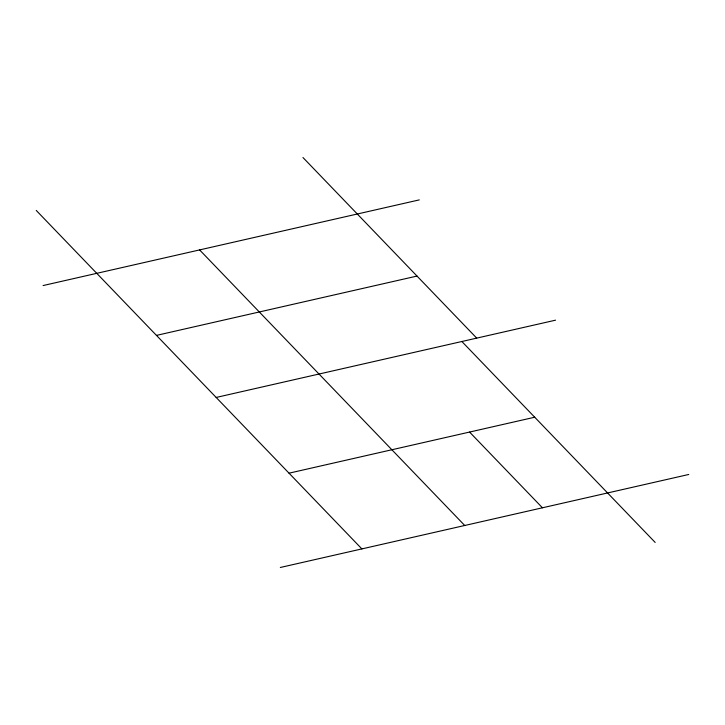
<?xml version="1.0" encoding="UTF-8"?>
<svg xmlns="http://www.w3.org/2000/svg" width="725" height="725" viewBox="0 0 725 725"><rect width="100%" height="100%" fill="white"/><g stroke="black" fill="none" stroke-linecap="round" stroke-linejoin="round"><path stroke-width="1.09" d="M43.083 285.559L419.295 199.892M156.464 335.394L417.011 276.062M216.168 397.454L555.567 320.169M289.03 473.18L534.715 417.228M280.33 567.476L688.75 474.476M302.968 157.524L476.715 338.122M461.861 341.502L655.183 542.436M469.582 432.064L542.436 507.79M199.611 249.917L464.734 525.489M36.25 210.44L361.884 548.907"/></g></svg>
